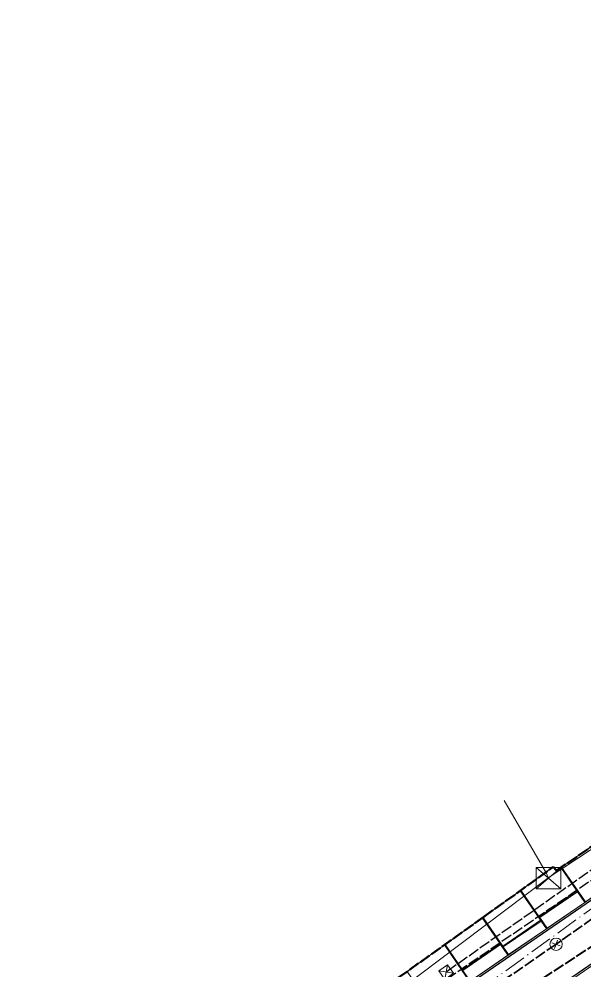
# Model space of a CAD drawing. Header units: metres. Extents: x 105014 to 106600, y 111320 to 118425.
# Drawn here: x 105200.8 to 105265.1, y 112867.8 to 112976.1 of the extents above; entities that cross this region are included whole.
import ezdxf

# ---------------------------------------------------------------- set-up
doc = ezdxf.new("R2010")
doc.units = ezdxf.units.M
doc.linetypes.add('DASHDOT', pattern=[3.556, 2.54, -0.508, 0, -0.508])
doc.linetypes.add('DASHED', pattern=[1.524, 1.27, -0.254])
for name, color, linetype, lineweight in [('00-BASE-LIMITE', 7, 'DASHED', 50), ('00-BASE-UE', 42, 'DASHED', 25), ('10-PAV-CALZADA-MIXTA', 8, 'CONTINUOUS', 30), ('10-PAV-SARDINEL', 252, 'CONTINUOUS', 13), ('20-EP-ZONA-DURA', 253, 'CONTINUOUS', 13), ('20-EP-ZONA-VERDE', 84, 'CONTINUOUS', 13), ('30-RED-ENEL-NODOS', 11, 'CONTINUOUS', 13), ('30-RED-ENEL-PROY', 1, 'DASHED', 25), ('30-RED-ETB-CAMARA', 151, 'CONTINUOUS', 13), ('30-RED-ETB-EXIST', 145, 'CONTINUOUS', 13), ('30-RED-MOVISTAR-PROY', 4, 'DASHED', 25), ('35-RH-PLUV-INTERCEPTOR', 3, 'DASHED', 40), ('35-RH-PLUV-RETIRO', 8, 'DASHDOT', 13), ('36-RH-SAN-COLECTOR-PROY', 6, 'DASHED', 35), ('36-RH-SAN-POZOS', 216, 'CONTINUOUS', 13)]:
    doc.layers.add(name, color=color, linetype=linetype, lineweight=lineweight)

# ---------------------------------------------------------------- blocks, each defined once
blk = doc.blocks.new('CAM_ETB_T_14')
for p, q in [((-1.39, -1.22), (1.39, 1.22)), ((-1.39, 1.22), (1.39, -1.22))]:
    blk.add_line(p, q)
blk.add_lwpolyline([(-1.39, -1.22), (1.39, -1.22), (1.39, 1.22), (-1.39, 1.22)], close=True)
blk = doc.blocks.new('CAJA_ENEL')
for p, q in [((-0.6, -0.6), (0.6, 0.6)), ((-0.6, 0.6), (0.6, -0.6))]:
    blk.add_line(p, q)
blk.add_lwpolyline([(-0.6, -0.6), (0.6, -0.6), (0.6, 0.6), (-0.6, 0.6)], close=True)
blk = doc.blocks.new('POZO_SAN')
for p, q in [((-0.5, 0), (0.5, 0)), ((0, -0.5), (0, 0.5))]:
    blk.add_line(p, q)
blk.add_circle((0, 0), 0.7)

msp = doc.modelspace()

# ---------------------------------------------------------------- linework, layer by layer
at = {"layer": '00-BASE-LIMITE'}
msp.add_lwpolyline([(105197.0225, 112841.7885), (105203.5783, 112839.7065), (105207.2021, 112840.4481), (105219.8773, 112849.6287), (105238.9901, 112863.5327), (105253.6379, 112873.9895), (105261.5421, 112879.6515), (105261.8963, 112879.2407), (105279.5331, 112891.3683), (105293.5037, 112900.5609), (105299.3577, 112904.3781), (105308.1637, 112909.3617), (105320.7943, 112916.4419), (105332.7787, 112928.7317), (105336.0707, 112941.1723), (105336.4431, 112942.2375), (105339.6801, 112953.1079), (105343.5529, 112965.6083), (105345.3983, 112971.6131), (105347.5179, 112978.7363)], dxfattribs=at)
at = {"layer": '00-BASE-UE'}
msp.add_lwpolyline([(105197.0225, 112841.7885), (105203.5783, 112839.7065), (105207.2021, 112840.4481), (105219.8773, 112849.6287), (105238.9901, 112863.5327), (105253.6379, 112873.9895), (105261.5421, 112879.6515), (105261.8963, 112879.2407), (105279.5331, 112891.3683), (105293.5037, 112900.5609), (105299.3577, 112904.3781), (105308.1637, 112909.3617), (105320.7943, 112916.4419), (105332.7787, 112928.7317), (105336.0707, 112941.1723), (105336.4431, 112942.2375), (105339.6801, 112953.1079), (105343.5529, 112965.6083), (105345.3983, 112971.6131), (105347.5179, 112978.7363)], dxfattribs=at)
at = {"layer": '10-PAV-CALZADA-MIXTA'}
msp.add_lwpolyline([(105214.7399, 112840.7817), (105294.8587, 112895.8147), (105331.8077, 112921.1947), (105334.2107, 112923.071), (105335.9402, 112924.7558), (105337.4992, 112926.5993), (105338.873, 112928.5845), (105340.049, 112930.6936), (105335.8953, 112916.5165), (105335.8953, 112916.5165), (105335.7477, 112916.5043), (105335.6035, 112916.4704), (105335.4659, 112916.4155), (105335.3379, 112916.341), (105335.2046, 112916.249), (105218.1371, 112835.8361)], dxfattribs=at)
at = {"layer": '10-PAV-SARDINEL'}
for points in [[(105218.1371, 112835.8361), (105335.2046, 112916.249)], [(105335.318, 112916.0843), (105218.2497, 112835.6708)], [(105214.6275, 112840.9471), (105294.7455, 112895.9796)], [(105294.8587, 112895.8147), (105214.7399, 112840.7817)]]:
    msp.add_lwpolyline(points, dxfattribs=at)
at = {"layer": '20-EP-ZONA-DURA'}
for points in [[(105269.4871, 112878.6297), (105265.2009, 112875.6855), (105264.3693, 112876.8959), (105262.4823, 112879.6437), (105266.7668, 112882.5898), (105268.6557, 112879.8399), (105269.4871, 112878.6297)], [(105261.5421, 112879.6515), (105261.8963, 112879.2407), (105262.3999, 112879.587), (105264.2303, 112876.9219), (105259.9441, 112873.9775), (105257.8589, 112877.0131), (105261.5421, 112879.6515)], [(105260.0879, 112873.5917), (105255.8015, 112870.6477), (105255.6317, 112870.8951), (105253.5497, 112873.9265), (105253.6379, 112873.9895), (105257.7776, 112876.9549), (105259.9181, 112873.8389), (105260.0879, 112873.5917)], [(105255.4925, 112870.9207), (105251.2064, 112867.9765), (105249.235, 112870.8464), (105253.4682, 112873.8684), (105255.4925, 112870.9207)], [(105252.0125, 112866.6265), (105247.7261, 112863.6823), (105246.8939, 112864.8939), (105244.921, 112867.7666), (105249.1536, 112870.7882), (105251.1803, 112867.8379), (105252.0125, 112866.6265)]]:
    msp.add_lwpolyline(points, close=True, dxfattribs=at)
at = {"layer": '20-EP-ZONA-VERDE'}
msp.add_lwpolyline([(105218.2497, 112835.6713), (105327.0389, 112910.3979)], dxfattribs=at)
for points in [[(105264.3693, 112876.8959), (105265.2009, 112875.6855), (105265.1184, 112875.6289), (105264.2869, 112876.8395), (105264.2303, 112876.9219), (105262.3999, 112879.5869), (105262.4823, 112879.6437), (105264.3693, 112876.8959)], [(105259.9441, 112873.9775), (105260.0006, 112873.8952), (105260.8323, 112872.6847), (105260.7499, 112872.6281), (105260.1445, 112873.5092), (105260.0879, 112873.5917), (105259.9181, 112873.8389), (105257.7775, 112876.9549), (105257.8589, 112877.0131), (105259.9441, 112873.9775)], [(105264.2869, 112876.8395), (105260.0006, 112873.8952), (105259.9441, 112873.9775), (105264.2303, 112876.9219), (105264.2869, 112876.8395)], [(105265.1184, 112875.6289), (105260.8323, 112872.6847), (105260.0006, 112873.8952), (105264.2869, 112876.8395), (105265.1184, 112875.6289)], [(105255.6317, 112870.8951), (105255.8015, 112870.6477), (105255.8581, 112870.5653), (105256.4633, 112869.684), (105256.3809, 112869.6273), (105255.549, 112870.8384), (105255.4925, 112870.9207), (105253.4683, 112873.8683), (105253.5497, 112873.9265), (105255.6317, 112870.8951)], [(105260.1445, 112873.5092), (105255.8581, 112870.5653), (105255.8015, 112870.6477), (105260.0879, 112873.5917), (105260.1445, 112873.5092)], [(105260.7499, 112872.6281), (105256.4633, 112869.684), (105255.8581, 112870.5653), (105260.1445, 112873.5092), (105260.7499, 112872.6281)], [(105251.2064, 112867.9765), (105251.263, 112867.8942), (105252.0949, 112866.6831), (105252.0125, 112866.6265), (105251.1803, 112867.8379), (105249.1537, 112870.7881), (105249.2351, 112870.8463), (105251.2064, 112867.9765)], [(105255.549, 112870.8384), (105251.263, 112867.8942), (105251.2064, 112867.9765), (105255.4925, 112870.9207), (105255.549, 112870.8384)], [(105256.3809, 112869.6273), (105252.0949, 112866.6831), (105251.263, 112867.8942), (105255.549, 112870.8384), (105256.3809, 112869.6273)]]:
    msp.add_lwpolyline(points, close=True, dxfattribs=at)
at = {"layer": '30-RED-ENEL-PROY'}
msp.add_lwpolyline([(105266.7159, 112879.8949), (105249.3583, 112867.7065)], dxfattribs=at)
at = {"layer": '30-RED-ETB-EXIST'}
for points in [[(105260.992, 112878.371), (105260.955, 112878.427), (105334.486, 112926.871), (105334.53, 112926.804)], [(105260.992, 112878.371), (105260.719, 112878.975), (105255.949, 112887.22)], [(105216.649, 112845.139), (105217.183, 112845.406), (105260.903, 112878.392), (105260.955, 112878.427), (105260.992, 112878.371)]]:
    msp.add_lwpolyline(points, dxfattribs=at)
at = {"layer": '30-RED-MOVISTAR-PROY'}
msp.add_lwpolyline([(105212.9473, 112841.9407), (105335.085, 112925.5368)], dxfattribs=at)
at = {"layer": '35-RH-PLUV-INTERCEPTOR'}
msp.add_lwpolyline([(105276.6882, 112877.6973), (105204.6499, 112830.5329)], dxfattribs=at)
msp.add_lwpolyline([(105276.6882, 112877.6973), (105204.6499, 112830.5329)], dxfattribs=at)
at = {"layer": '35-RH-PLUV-RETIRO'}
msp.add_lwpolyline([(105275.959, 112882.213), (105204.6499, 112830.5329)], dxfattribs=at)
at = {"layer": '36-RH-SAN-COLECTOR-PROY'}
for points in [[(105299.6522, 112897.637), (105261.8515, 112870.863)], [(105261.8515, 112870.863), (105216.7942, 112839.8859)]]:
    msp.add_lwpolyline(points, dxfattribs=at)

# ---------------------------------------------------------------- block references
at = {"layer": '30-RED-ENEL-NODOS', "rotation": 35.3}
msp.add_blockref('CAJA_ENEL', (105249.3582, 112867.7064), dxfattribs=at)
at = {"layer": '30-RED-ETB-CAMARA'}
msp.add_blockref('CAM_ETB_T_14', (105260.992, 112878.371), dxfattribs=at)
at = {"layer": '36-RH-SAN-POZOS', "rotation": 340}
msp.add_blockref('POZO_SAN', (105261.8515, 112870.863), dxfattribs=at)

doc.saveas('drawing.dxf')
